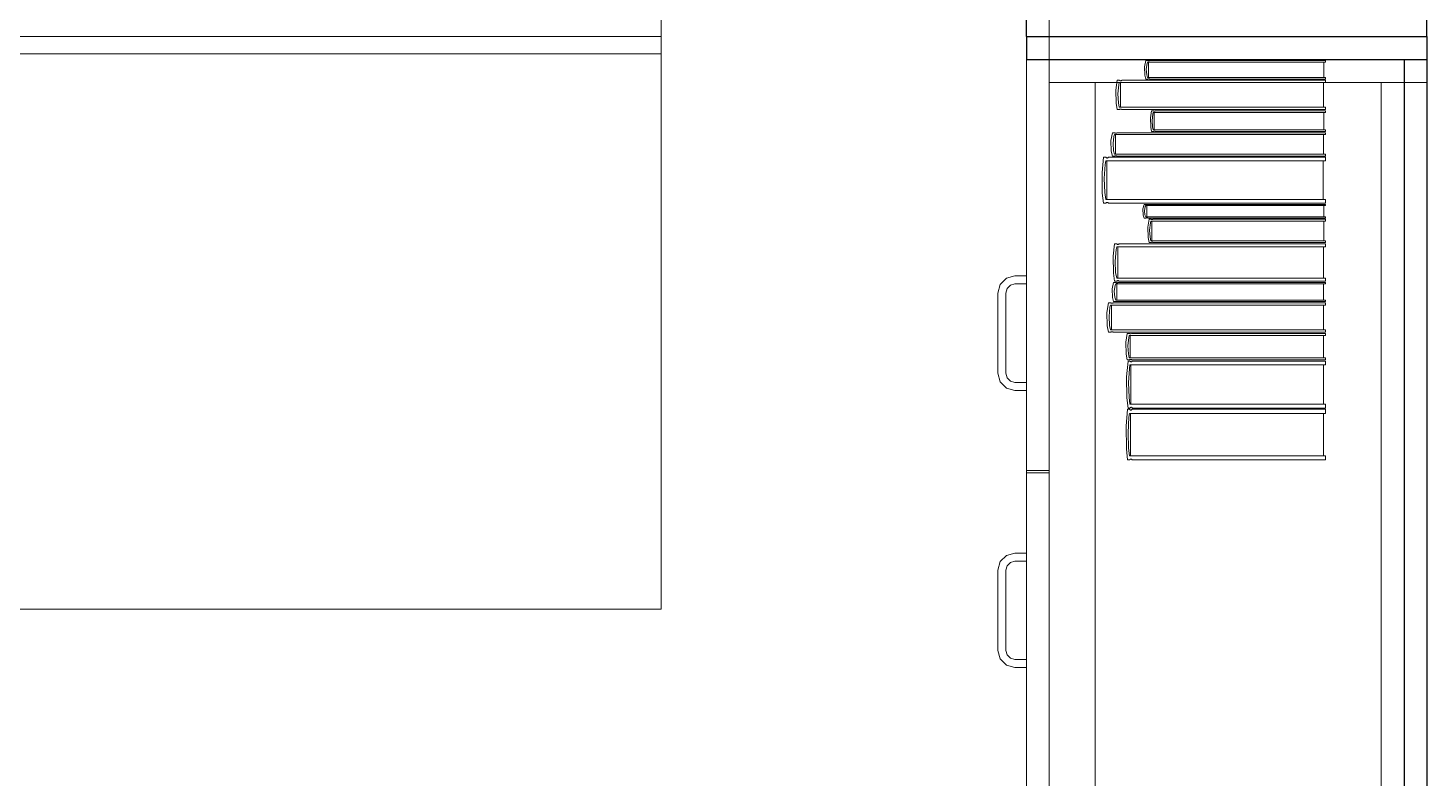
# Model space of a CAD drawing. Header units: inches. Extents: x -19 to 5698, y -728 to 92.
# Drawn here: x 227.63 to 228.852, y 10.288 to 10.943 of the extents above; entities that cross this region are included whole.
import ezdxf

# ---------------------------------------------------------------- set-up
doc = ezdxf.new("R2010")
doc.units = ezdxf.units.IN
doc.header["$MEASUREMENT"] = 0
doc.set_wipeout_variables(frame=1)
doc.linetypes.add('Wipeout_Contour', pattern=[1, 0, -1])
doc.layers.add('Interior - Mobiliario', color=7, linetype='Continuous')

msp = doc.modelspace()

# ---------------------------------------------------------------- linework, layer by layer
at = {"layer": 'Interior - Mobiliario', "color": 175, "linetype": 'Continuous', "lineweight": 13}
for p, q in [((228.1831, 10.9203), (228.1831, 10.9503)), ((226.8981, 10.9203), (228.1831, 10.9203)), ((228.5221, 9.4553), (228.5221, 10.9153)), ((228.5221, 10.9153), (228.8321, 10.9153)), ((228.6056, 10.9017), (228.6054, 10.9089)), ((228.6069, 10.9069), (228.6073, 10.9019)), ((228.8321, 10.9153), (228.8321, 9.4553)), ((228.5221, 9.4753), (228.5221, 10.8953)), ((228.5221, 10.8953), (228.5621, 10.8953)), ((228.5621, 10.8953), (228.8121, 10.8953)), ((228.5621, 10.8953), (228.5621, 9.4753)), ((228.5803, 10.8886), (228.5815, 10.8972)), ((228.5815, 10.8972), (228.5835, 10.8972)), ((228.5828, 10.8932), (228.582, 10.8853)), ((228.5833, 10.8951), (228.5828, 10.8932)), ((228.7635, 10.8951), (228.5833, 10.8951)), ((228.5835, 10.8972), (228.5836, 10.8971)), ((228.5836, 10.8971), (228.5839, 10.8969)), ((228.5839, 10.8969), (228.5841, 10.8968)), ((228.5841, 10.8968), (228.5844, 10.8968)), ((228.5842, 10.8736), (228.5842, 10.8951)), ((228.5844, 10.8968), (228.5846, 10.8968)), ((228.5846, 10.8968), (228.5849, 10.8968)), ((228.5849, 10.8968), (228.5852, 10.8969)), ((228.5852, 10.8969), (228.5854, 10.8971)), ((228.5854, 10.8971), (228.5855, 10.8972)), ((228.5855, 10.8972), (228.7635, 10.8972)), ((228.6064, 10.8982), (228.6056, 10.9017)), ((228.6081, 10.8982), (228.6064, 10.8982)), ((228.6073, 10.9019), (228.608, 10.8995)), ((228.608, 10.8995), (228.7635, 10.8995)), ((228.6082, 10.8983), (228.6081, 10.8982)), ((228.6084, 10.8984), (228.6082, 10.8983)), ((228.6086, 10.8984), (228.6084, 10.8984)), ((228.6089, 10.8985), (228.6086, 10.8984)), ((228.6091, 10.8985), (228.6089, 10.8985)), ((228.6093, 10.8984), (228.6091, 10.8985)), ((228.6095, 10.8984), (228.6093, 10.8984)), ((228.6097, 10.8983), (228.6095, 10.8984)), ((228.6099, 10.8982), (228.6097, 10.8983)), ((228.7635, 10.8982), (228.6099, 10.8982)), ((228.7617, 10.8951), (228.7617, 10.8736)), ((228.7635, 10.8995), (228.7635, 10.8982)), ((228.7635, 10.8972), (228.7635, 10.8951)), ((228.8121, 9.4753), (228.8121, 10.8953)), ((228.5805, 10.8772), (228.5803, 10.8886)), ((228.582, 10.8853), (228.5825, 10.8774)), ((228.5815, 10.8715), (228.5805, 10.8772)), ((228.5835, 10.8715), (228.5815, 10.8715)), ((228.5825, 10.8774), (228.5833, 10.8736)), ((228.5833, 10.8736), (228.7635, 10.8736)), ((228.5836, 10.8716), (228.5835, 10.8715)), ((228.5838, 10.8718), (228.5836, 10.8716)), ((228.5841, 10.8719), (228.5838, 10.8718)), ((228.5843, 10.872), (228.5841, 10.8719)), ((228.5846, 10.872), (228.5843, 10.872)), ((228.5848, 10.8719), (228.5846, 10.872)), ((228.5851, 10.8718), (228.5848, 10.8719)), ((228.5853, 10.8717), (228.5851, 10.8718)), ((228.5855, 10.8715), (228.5853, 10.8717)), ((228.7635, 10.8715), (228.5855, 10.8715)), ((228.6105, 10.8645), (228.6115, 10.8705)), ((228.6115, 10.8705), (228.6132, 10.8705)), ((228.6126, 10.8677), (228.612, 10.8621)), ((228.613, 10.8691), (228.6126, 10.8677)), ((228.7635, 10.8691), (228.613, 10.8691)), ((228.6132, 10.8705), (228.6133, 10.8704)), ((228.6133, 10.8704), (228.6135, 10.8703)), ((228.6135, 10.8703), (228.6137, 10.8703)), ((228.6137, 10.8703), (228.6139, 10.8702)), ((228.6138, 10.8538), (228.6138, 10.8691)), ((228.6139, 10.8702), (228.6142, 10.8702)), ((228.6142, 10.8702), (228.6144, 10.8703)), ((228.6144, 10.8703), (228.6146, 10.8704)), ((228.6146, 10.8704), (228.6148, 10.8705)), ((228.6148, 10.8705), (228.6149, 10.8705)), ((228.6149, 10.8705), (228.7635, 10.8705)), ((228.762, 10.8691), (228.762, 10.8538)), ((228.7635, 10.8736), (228.7635, 10.8715)), ((228.7635, 10.8705), (228.7635, 10.8691)), ((228.6107, 10.8563), (228.6105, 10.8645)), ((228.6115, 10.8524), (228.6107, 10.8563)), ((228.612, 10.8621), (228.6123, 10.8565)), ((228.6123, 10.8565), (228.613, 10.8538)), ((228.576, 10.8445), (228.5772, 10.8514)), ((228.5762, 10.8354), (228.576, 10.8445)), ((228.5772, 10.8514), (228.5793, 10.8514)), ((228.5785, 10.8482), (228.5778, 10.8419)), ((228.5791, 10.8497), (228.5785, 10.8482)), ((228.7635, 10.8497), (228.5791, 10.8497)), ((228.5793, 10.8514), (228.5794, 10.8512)), ((228.5794, 10.8512), (228.5797, 10.8511)), ((228.5797, 10.8511), (228.5799, 10.851)), ((228.5799, 10.851), (228.5802, 10.851)), ((228.58, 10.8325), (228.58, 10.8497)), ((228.5802, 10.851), (228.5805, 10.851)), ((228.5805, 10.851), (228.5807, 10.8511)), ((228.5807, 10.8511), (228.581, 10.8511)), ((228.581, 10.8511), (228.5812, 10.8513)), ((228.5812, 10.8513), (228.5813, 10.8514)), ((228.5813, 10.8514), (228.7635, 10.8514)), ((228.6132, 10.8524), (228.6115, 10.8524)), ((228.613, 10.8538), (228.7635, 10.8538)), ((228.6133, 10.8524), (228.6132, 10.8524)), ((228.6135, 10.8525), (228.6133, 10.8524)), ((228.6137, 10.8526), (228.6135, 10.8525)), ((228.6139, 10.8527), (228.6137, 10.8526)), ((228.6141, 10.8527), (228.6139, 10.8527)), ((228.6143, 10.8526), (228.6141, 10.8527)), ((228.6145, 10.8526), (228.6143, 10.8526)), ((228.6147, 10.8525), (228.6145, 10.8526)), ((228.6149, 10.8524), (228.6147, 10.8525)), ((228.7635, 10.8524), (228.6149, 10.8524)), ((228.7616, 10.8497), (228.7616, 10.8325)), ((228.7635, 10.8538), (228.7635, 10.8524)), ((228.7635, 10.8514), (228.7635, 10.8497)), ((228.5682, 10.8165), (228.5695, 10.8299)), ((228.5695, 10.8299), (228.5716, 10.8299)), ((228.5716, 10.8299), (228.5717, 10.8297)), ((228.5736, 10.8297), (228.5737, 10.8299)), ((228.5737, 10.8299), (228.7635, 10.8299)), ((228.5772, 10.8309), (228.5762, 10.8354)), ((228.5793, 10.8309), (228.5772, 10.8309)), ((228.5778, 10.8419), (228.5782, 10.8356)), ((228.5782, 10.8356), (228.5791, 10.8325)), ((228.5791, 10.8325), (228.7635, 10.8325)), ((228.5794, 10.831), (228.5793, 10.8309)), ((228.5796, 10.8311), (228.5794, 10.831)), ((228.5799, 10.8312), (228.5796, 10.8311)), ((228.5801, 10.8312), (228.5799, 10.8312)), ((228.5804, 10.8312), (228.5801, 10.8312)), ((228.5807, 10.8312), (228.5804, 10.8312)), ((228.5809, 10.8311), (228.5807, 10.8312)), ((228.5812, 10.831), (228.5809, 10.8311)), ((228.5813, 10.8309), (228.5812, 10.831)), ((228.7635, 10.8309), (228.5813, 10.8309)), ((228.7635, 10.8325), (228.7635, 10.8309)), ((228.7635, 10.8299), (228.7635, 10.8267)), ((228.5708, 10.8237), (228.57, 10.8114)), ((228.5714, 10.8267), (228.5708, 10.8237)), ((228.7635, 10.8267), (228.5714, 10.8267)), ((228.5717, 10.8297), (228.572, 10.8295)), ((228.572, 10.8295), (228.5723, 10.8293)), ((228.5723, 10.8293), (228.5725, 10.8292)), ((228.5724, 10.7931), (228.5724, 10.8267)), ((228.5725, 10.8292), (228.5728, 10.8292)), ((228.5728, 10.8292), (228.5731, 10.8293)), ((228.5731, 10.8293), (228.5734, 10.8295)), ((228.5734, 10.8295), (228.5736, 10.8297)), ((228.7615, 10.8267), (228.7615, 10.7931)), ((228.5684, 10.7986), (228.5682, 10.8165)), ((228.57, 10.8114), (228.5705, 10.7991)), ((228.5695, 10.7898), (228.5684, 10.7986)), ((228.5705, 10.7991), (228.5714, 10.7931)), ((228.5716, 10.7898), (228.5695, 10.7898)), ((228.5714, 10.7931), (228.7635, 10.7931)), ((228.5717, 10.79), (228.5716, 10.7898)), ((228.5719, 10.7902), (228.5717, 10.79)), ((228.5722, 10.7904), (228.5719, 10.7902)), ((228.5725, 10.7905), (228.5722, 10.7904)), ((228.5728, 10.7905), (228.5725, 10.7905)), ((228.573, 10.7904), (228.5728, 10.7905)), ((228.5733, 10.7903), (228.573, 10.7904)), ((228.5736, 10.7901), (228.5733, 10.7903)), ((228.5737, 10.7898), (228.5736, 10.7901)), ((228.7635, 10.7898), (228.5737, 10.7898)), ((228.6038, 10.7848), (228.6049, 10.7888)), ((228.604, 10.7795), (228.6038, 10.7848)), ((228.6049, 10.7888), (228.6066, 10.7888)), ((228.606, 10.787), (228.6053, 10.7833)), ((228.6053, 10.7833), (228.6057, 10.7796)), ((228.6064, 10.7879), (228.606, 10.787)), ((228.7635, 10.7879), (228.6064, 10.7879)), ((228.6066, 10.7888), (228.6067, 10.7888)), ((228.6067, 10.7888), (228.6069, 10.7887)), ((228.6069, 10.7887), (228.6071, 10.7887)), ((228.6071, 10.7887), (228.6074, 10.7886)), ((228.6072, 10.7778), (228.6072, 10.7879)), ((228.6074, 10.7886), (228.6076, 10.7887)), ((228.6076, 10.7887), (228.6078, 10.7887)), ((228.6078, 10.7887), (228.608, 10.7887)), ((228.608, 10.7887), (228.6082, 10.7888)), ((228.6082, 10.7888), (228.6083, 10.7888)), ((228.6083, 10.7888), (228.7635, 10.7888)), ((228.7619, 10.7879), (228.7619, 10.7778)), ((228.7635, 10.7931), (228.7635, 10.7898)), ((228.7635, 10.7888), (228.7635, 10.7879)), ((228.6049, 10.7768), (228.604, 10.7795)), ((228.6066, 10.7768), (228.6049, 10.7768)), ((228.6057, 10.7796), (228.6064, 10.7778)), ((228.6064, 10.7778), (228.7635, 10.7778)), ((228.6067, 10.7769), (228.6066, 10.7768)), ((228.6069, 10.7769), (228.6067, 10.7769)), ((228.6071, 10.777), (228.6069, 10.7769)), ((228.6073, 10.777), (228.6071, 10.777)), ((228.6075, 10.777), (228.6073, 10.777)), ((228.6078, 10.777), (228.6075, 10.777)), ((228.608, 10.7769), (228.6078, 10.777)), ((228.6082, 10.7769), (228.608, 10.7769)), ((228.6083, 10.7768), (228.6082, 10.7769)), ((228.7635, 10.7768), (228.6083, 10.7768)), ((228.6083, 10.769), (228.6094, 10.7758)), ((228.6085, 10.7599), (228.6083, 10.769)), ((228.6094, 10.7758), (228.611, 10.7758)), ((228.6104, 10.7726), (228.6098, 10.7664)), ((228.6109, 10.7742), (228.6104, 10.7726)), ((228.7635, 10.7742), (228.6109, 10.7742)), ((228.611, 10.7758), (228.6112, 10.7757)), ((228.6112, 10.7757), (228.6114, 10.7756)), ((228.6114, 10.7756), (228.6116, 10.7755)), ((228.6116, 10.7755), (228.6118, 10.7755)), ((228.6117, 10.7571), (228.6117, 10.7742)), ((228.6118, 10.7755), (228.612, 10.7755)), ((228.612, 10.7755), (228.6123, 10.7755)), ((228.6123, 10.7755), (228.6125, 10.7756)), ((228.6125, 10.7756), (228.6127, 10.7757)), ((228.6127, 10.7757), (228.6127, 10.7758)), ((228.6127, 10.7758), (228.7635, 10.7758)), ((228.7619, 10.7742), (228.7619, 10.7571)), ((228.7635, 10.7778), (228.7635, 10.7768)), ((228.7635, 10.7758), (228.7635, 10.7742)), ((228.6094, 10.7554), (228.6085, 10.7599)), ((228.6098, 10.7664), (228.6102, 10.7601)), ((228.6102, 10.7601), (228.6109, 10.7571)), ((228.6109, 10.7571), (228.7635, 10.7571)), ((228.7635, 10.7571), (228.7635, 10.7554)), ((228.5779, 10.7435), (228.5791, 10.7544)), ((228.5791, 10.7544), (228.5811, 10.7544)), ((228.5804, 10.7493), (228.5797, 10.7393)), ((228.581, 10.7518), (228.5804, 10.7493)), ((228.7635, 10.7518), (228.581, 10.7518)), ((228.5811, 10.7544), (228.5813, 10.7543)), ((228.5813, 10.7543), (228.5815, 10.7541)), ((228.5815, 10.7541), (228.5818, 10.7539)), ((228.5818, 10.7539), (228.5821, 10.7539)), ((228.5819, 10.7243), (228.5819, 10.7518)), ((228.5821, 10.7539), (228.5823, 10.7539)), ((228.5823, 10.7539), (228.5826, 10.754)), ((228.5826, 10.754), (228.5828, 10.7541)), ((228.5828, 10.7541), (228.5831, 10.7543)), ((228.5831, 10.7543), (228.5832, 10.7544)), ((228.5832, 10.7544), (228.7635, 10.7544)), ((228.611, 10.7554), (228.6094, 10.7554)), ((228.6111, 10.7555), (228.611, 10.7554)), ((228.6113, 10.7556), (228.6111, 10.7555)), ((228.6115, 10.7557), (228.6113, 10.7556)), ((228.6118, 10.7558), (228.6115, 10.7557)), ((228.612, 10.7558), (228.6118, 10.7558)), ((228.6122, 10.7557), (228.612, 10.7558)), ((228.6124, 10.7557), (228.6122, 10.7557)), ((228.6126, 10.7555), (228.6124, 10.7557)), ((228.6127, 10.7554), (228.6126, 10.7555)), ((228.7635, 10.7554), (228.6127, 10.7554)), ((228.7616, 10.7518), (228.7616, 10.7243)), ((228.7635, 10.7544), (228.7635, 10.7518)), ((228.5781, 10.7288), (228.5779, 10.7435)), ((228.5797, 10.7393), (228.5801, 10.7292)), ((228.4791, 10.7188), (228.4846, 10.7243)), ((228.4846, 10.7243), (228.4921, 10.7263)), ((228.4921, 10.7263), (228.5021, 10.7263)), ((228.5021, 10.7263), (228.5021, 10.7193)), ((228.5771, 10.715), (228.5783, 10.7206)), ((228.5791, 10.7216), (228.5781, 10.7288)), ((228.5783, 10.7206), (228.5803, 10.7206)), ((228.5811, 10.7216), (228.5791, 10.7216)), ((228.5801, 10.7292), (228.581, 10.7243)), ((228.5803, 10.7206), (228.5805, 10.7205)), ((228.5805, 10.7205), (228.5807, 10.7204)), ((228.5807, 10.7204), (228.581, 10.7204)), ((228.581, 10.7243), (228.7635, 10.7243)), ((228.581, 10.7204), (228.5813, 10.7204)), ((228.5812, 10.7218), (228.5811, 10.7216)), ((228.5815, 10.722), (228.5812, 10.7218)), ((228.5813, 10.7204), (228.5815, 10.7204)), ((228.5817, 10.7221), (228.5815, 10.722)), ((228.5815, 10.7204), (228.5818, 10.7204)), ((228.582, 10.7222), (228.5817, 10.7221)), ((228.5818, 10.7204), (228.582, 10.7205)), ((228.5823, 10.7222), (228.582, 10.7222)), ((228.582, 10.7205), (228.5823, 10.7206)), ((228.5825, 10.7221), (228.5823, 10.7222)), ((228.5823, 10.7206), (228.5824, 10.7206)), ((228.5824, 10.7206), (228.7635, 10.7206)), ((228.5828, 10.722), (228.5825, 10.7221)), ((228.583, 10.7218), (228.5828, 10.722)), ((228.5832, 10.7216), (228.583, 10.7218)), ((228.7635, 10.7216), (228.5832, 10.7216)), ((228.7635, 10.7243), (228.7635, 10.7216)), ((228.7635, 10.7206), (228.7635, 10.7193)), ((228.4771, 10.7113), (228.4791, 10.7188)), ((228.4771, 10.6413), (228.4771, 10.7113)), ((228.4852, 10.7153), (228.4841, 10.7113)), ((228.4841, 10.7113), (228.4841, 10.6413)), ((228.4881, 10.7182), (228.4852, 10.7153)), ((228.4921, 10.7193), (228.4881, 10.7182)), ((228.5021, 10.7193), (228.4921, 10.7193)), ((228.5773, 10.7075), (228.5771, 10.715)), ((228.5796, 10.718), (228.5789, 10.7129)), ((228.5789, 10.7129), (228.5793, 10.7077)), ((228.5793, 10.7077), (228.5802, 10.7052)), ((228.5802, 10.7193), (228.5796, 10.718)), ((228.7635, 10.7193), (228.5802, 10.7193)), ((228.5811, 10.7052), (228.5811, 10.7193)), ((228.7616, 10.7193), (228.7616, 10.7052)), ((228.5725, 10.6943), (228.5738, 10.7029)), ((228.5738, 10.7029), (228.5758, 10.7029)), ((228.5751, 10.6989), (228.5743, 10.691)), ((228.5757, 10.7008), (228.5751, 10.6989)), ((228.7635, 10.7008), (228.5757, 10.7008)), ((228.5758, 10.7029), (228.576, 10.7027)), ((228.576, 10.7027), (228.5762, 10.7026)), ((228.5762, 10.7026), (228.5765, 10.7025)), ((228.5765, 10.7025), (228.5768, 10.7024)), ((228.5766, 10.6792), (228.5766, 10.7008)), ((228.5768, 10.7024), (228.5771, 10.7024)), ((228.5771, 10.7024), (228.5773, 10.7025)), ((228.5783, 10.7039), (228.5773, 10.7075)), ((228.5773, 10.7025), (228.5776, 10.7026)), ((228.5776, 10.7026), (228.5778, 10.7028)), ((228.5778, 10.7028), (228.5779, 10.7029)), ((228.5779, 10.7029), (228.7635, 10.7029)), ((228.5803, 10.7039), (228.5783, 10.7039)), ((228.5802, 10.7052), (228.7635, 10.7052)), ((228.5804, 10.7039), (228.5803, 10.7039)), ((228.5807, 10.704), (228.5804, 10.7039)), ((228.5809, 10.7041), (228.5807, 10.704)), ((228.5812, 10.7041), (228.5809, 10.7041)), ((228.5815, 10.7041), (228.5812, 10.7041)), ((228.5817, 10.7041), (228.5815, 10.7041)), ((228.582, 10.7041), (228.5817, 10.7041)), ((228.5822, 10.704), (228.582, 10.7041)), ((228.5824, 10.7039), (228.5822, 10.704)), ((228.7635, 10.7039), (228.5824, 10.7039)), ((228.7616, 10.7008), (228.7616, 10.6792)), ((228.7635, 10.7052), (228.7635, 10.7039)), ((228.7635, 10.7029), (228.7635, 10.7008)), ((228.5727, 10.6828), (228.5725, 10.6943)), ((228.5743, 10.691), (228.5748, 10.683)), ((228.5738, 10.6771), (228.5727, 10.6828)), ((228.5758, 10.6771), (228.5738, 10.6771)), ((228.5748, 10.683), (228.5757, 10.6792)), ((228.5757, 10.6792), (228.7635, 10.6792)), ((228.5759, 10.6772), (228.5758, 10.6771)), ((228.5762, 10.6774), (228.5759, 10.6772)), ((228.5764, 10.6775), (228.5762, 10.6774)), ((228.5767, 10.6776), (228.5764, 10.6775)), ((228.577, 10.6776), (228.5767, 10.6776)), ((228.5773, 10.6775), (228.577, 10.6776)), ((228.5775, 10.6774), (228.5773, 10.6775)), ((228.5778, 10.6773), (228.5775, 10.6774)), ((228.5779, 10.6771), (228.5778, 10.6773)), ((228.7635, 10.6771), (228.5779, 10.6771)), ((228.5891, 10.6684), (228.5903, 10.6761)), ((228.5903, 10.6761), (228.5922, 10.6761)), ((228.5915, 10.6725), (228.5908, 10.6654)), ((228.592, 10.6743), (228.5915, 10.6725)), ((228.7635, 10.6743), (228.592, 10.6743)), ((228.5922, 10.6761), (228.5923, 10.676)), ((228.5923, 10.676), (228.5925, 10.6759)), ((228.5925, 10.6759), (228.5928, 10.6758)), ((228.5928, 10.6758), (228.593, 10.6757)), ((228.5929, 10.6549), (228.5929, 10.6743)), ((228.593, 10.6757), (228.5933, 10.6757)), ((228.5933, 10.6757), (228.5935, 10.6758)), ((228.5935, 10.6758), (228.5938, 10.6759)), ((228.5938, 10.6759), (228.594, 10.676)), ((228.594, 10.676), (228.5941, 10.6761)), ((228.5941, 10.6761), (228.7635, 10.6761)), ((228.7617, 10.6743), (228.7617, 10.6549)), ((228.7635, 10.6792), (228.7635, 10.6771)), ((228.7635, 10.6761), (228.7635, 10.6743)), ((228.5893, 10.6581), (228.5891, 10.6684)), ((228.5908, 10.6654), (228.5912, 10.6583)), ((228.5903, 10.653), (228.5893, 10.6581)), ((228.5897, 10.6383), (228.5909, 10.652)), ((228.5922, 10.653), (228.5903, 10.653)), ((228.5909, 10.652), (228.5927, 10.652)), ((228.5912, 10.6583), (228.592, 10.6549)), ((228.592, 10.6549), (228.7635, 10.6549)), ((228.5926, 10.6487), (228.5921, 10.6456)), ((228.5923, 10.6531), (228.5922, 10.653)), ((228.5925, 10.6533), (228.5923, 10.6531)), ((228.5927, 10.6534), (228.5925, 10.6533)), ((228.7635, 10.6487), (228.5926, 10.6487)), ((228.593, 10.6534), (228.5927, 10.6534)), ((228.5927, 10.652), (228.5929, 10.6518)), ((228.5929, 10.6518), (228.5931, 10.6516)), ((228.5932, 10.6534), (228.593, 10.6534)), ((228.5931, 10.6516), (228.5933, 10.6514)), ((228.5935, 10.6534), (228.5932, 10.6534)), ((228.5933, 10.6514), (228.5936, 10.6513)), ((228.5934, 10.6142), (228.5934, 10.6487)), ((228.5937, 10.6533), (228.5935, 10.6534)), ((228.5936, 10.6513), (228.5938, 10.6514)), ((228.5939, 10.6532), (228.5937, 10.6533)), ((228.5938, 10.6514), (228.5941, 10.6515)), ((228.5941, 10.653), (228.5939, 10.6532)), ((228.7635, 10.653), (228.5941, 10.653)), ((228.5941, 10.6515), (228.5943, 10.6516)), ((228.5943, 10.6516), (228.5946, 10.6519)), ((228.5946, 10.6519), (228.5946, 10.652)), ((228.5946, 10.652), (228.7635, 10.652)), ((228.7618, 10.6487), (228.7618, 10.6142)), ((228.7635, 10.6549), (228.7635, 10.653)), ((228.7635, 10.652), (228.7635, 10.6487)), ((228.4791, 10.6338), (228.4771, 10.6413)), ((228.4841, 10.6413), (228.4852, 10.6373)), ((228.4852, 10.6373), (228.4881, 10.6344)), ((228.4881, 10.6344), (228.4921, 10.6333)), ((228.5899, 10.6199), (228.5897, 10.6383)), ((228.5921, 10.6456), (228.5914, 10.633)), ((228.4846, 10.6283), (228.4791, 10.6338)), ((228.4921, 10.6263), (228.4846, 10.6283)), ((228.4921, 10.6333), (228.5021, 10.6333)), ((228.5021, 10.6263), (228.4921, 10.6263)), ((228.5021, 10.6333), (228.5021, 10.6263)), ((228.5914, 10.633), (228.5918, 10.6203)), ((228.5894, 10.5951), (228.5905, 10.6099)), ((228.5909, 10.6109), (228.5899, 10.6199)), ((228.5905, 10.6099), (228.5924, 10.6099)), ((228.5927, 10.6109), (228.5909, 10.6109)), ((228.5918, 10.6203), (228.5926, 10.6142)), ((228.5924, 10.6099), (228.5925, 10.6096)), ((228.5926, 10.6142), (228.7635, 10.6142)), ((228.5928, 10.611), (228.5927, 10.6109)), ((228.5931, 10.6113), (228.5928, 10.611)), ((228.5933, 10.6115), (228.5931, 10.6113)), ((228.5935, 10.6116), (228.5933, 10.6115)), ((228.5938, 10.6116), (228.5935, 10.6116)), ((228.594, 10.6115), (228.5938, 10.6116)), ((228.5943, 10.6113), (228.594, 10.6115)), ((228.5942, 10.6097), (228.5943, 10.6099)), ((228.5945, 10.6111), (228.5943, 10.6113)), ((228.5943, 10.6099), (228.7635, 10.6099)), ((228.5946, 10.6109), (228.5945, 10.6111)), ((228.7635, 10.6109), (228.5946, 10.6109)), ((228.7635, 10.6142), (228.7635, 10.6109)), ((228.7635, 10.6099), (228.7635, 10.6063)), ((228.5917, 10.603), (228.591, 10.5894)), ((228.5922, 10.6063), (228.5917, 10.603)), ((228.7635, 10.6063), (228.5922, 10.6063)), ((228.5925, 10.6096), (228.5928, 10.6094)), ((228.5928, 10.6094), (228.593, 10.6092)), ((228.593, 10.6092), (228.5933, 10.6091)), ((228.5931, 10.5692), (228.5931, 10.6063)), ((228.5933, 10.6091), (228.5935, 10.6091)), ((228.5935, 10.6091), (228.5938, 10.6092)), ((228.5938, 10.6092), (228.594, 10.6094)), ((228.594, 10.6094), (228.5942, 10.6097)), ((228.7617, 10.6063), (228.7617, 10.5692)), ((228.5896, 10.5754), (228.5894, 10.5951)), ((228.591, 10.5894), (228.5914, 10.5758)), ((228.5905, 10.5657), (228.5896, 10.5754)), ((228.5914, 10.5758), (228.5922, 10.5692)), ((228.5924, 10.5657), (228.5905, 10.5657)), ((228.5922, 10.5692), (228.7635, 10.5692)), ((228.5925, 10.5659), (228.5924, 10.5657)), ((228.5927, 10.5661), (228.5925, 10.5659)), ((228.5929, 10.5663), (228.5927, 10.5661)), ((228.5932, 10.5664), (228.5929, 10.5663)), ((228.5935, 10.5664), (228.5932, 10.5664)), ((228.5937, 10.5663), (228.5935, 10.5664)), ((228.5939, 10.5662), (228.5937, 10.5663)), ((228.5942, 10.5659), (228.5939, 10.5662)), ((228.5943, 10.5657), (228.5942, 10.5659)), ((228.7635, 10.5657), (228.5943, 10.5657)), ((228.7635, 10.5692), (228.7635, 10.5657)), ((228.5021, 10.5563), (228.5221, 10.5563)), ((228.5021, 10.1953), (228.5021, 10.5543)), ((228.5021, 10.5543), (228.5221, 10.5543)), ((228.5221, 10.1953), (228.5221, 10.5543)), ((228.4791, 10.4768), (228.4771, 10.4693)), ((228.4846, 10.4823), (228.4791, 10.4768)), ((228.4921, 10.4843), (228.4846, 10.4823)), ((228.4852, 10.4733), (228.4881, 10.4762)), ((228.4881, 10.4762), (228.4921, 10.4773)), ((228.5021, 10.4843), (228.4921, 10.4843)), ((228.4921, 10.4773), (228.5021, 10.4773)), ((228.5021, 10.4773), (228.5021, 10.4843)), ((228.4771, 10.4693), (228.4771, 10.3993)), ((228.4841, 10.4693), (228.4852, 10.4733)), ((228.4841, 10.3993), (228.4841, 10.4693)), ((228.4771, 10.3993), (228.4791, 10.3918)), ((228.4791, 10.3918), (228.4846, 10.3863)), ((228.4852, 10.3953), (228.4841, 10.3993)), ((228.4881, 10.3924), (228.4852, 10.3953)), ((228.4921, 10.3913), (228.4881, 10.3924)), ((228.5021, 10.3913), (228.4921, 10.3913)), ((228.5021, 10.3843), (228.5021, 10.3913)), ((228.4846, 10.3863), (228.4921, 10.3843)), ((228.4921, 10.3843), (228.5021, 10.3843))]:
    msp.add_line(p, q, dxfattribs=at)
at = {"layer": 'Interior - Mobiliario', "color": 175, "linetype": 'Continuous', "lineweight": 13, "flags": 128}
for points in [[(226.8831, 10.9353), (226.8831, 12.4353), (227.4831, 12.4353), (227.4831, 11.4353), (228.1831, 11.4353), (228.1831, 10.9353)], [(226.8831, 10.9353), (226.8831, 9.4353), (227.4831, 9.4353), (227.4831, 10.4353), (228.1831, 10.4353), (228.1831, 10.9353)]]:
    msp.add_lwpolyline(points, close=True, dxfattribs=at)

# ---------------------------------------------------------------- wipeouts: each hides what was drawn before it
at = {"color": 254, "linetype": 'Wipeout_Contour', "lineweight": 0, "ltscale": 6607.325937}
msp.add_wipeout([(228.5021, 10.9553), (228.5021, 10.9353), (228.8521, 10.9353), (228.8521, 10.9553)], dxfattribs=at).dxf.layer = 'Interior - Mobiliario'

# ---------------------------------------------------------------- next in the draw order: linework, layer by layer
at = {"layer": 'Interior - Mobiliario', "color": 175, "linetype": 'Continuous', "lineweight": 13}
for p, q in [((228.5021, 10.9353), (228.5021, 12.4353)), ((228.8521, 12.4353), (228.8521, 10.9353)), ((228.5221, 10.9753), (228.5221, 10.9353)), ((228.8521, 10.9353), (228.8521, 10.9753)), ((228.5021, 10.9553), (228.5021, 10.9353)), ((228.8521, 10.9353), (228.8521, 10.9553)), ((228.5021, 10.9353), (228.8521, 10.9353)), ((228.8521, 10.9353), (228.5021, 10.9353)), ((228.5221, 10.9353), (228.8521, 10.9353))]:
    msp.add_line(p, q, dxfattribs=at)
at = {"layer": 'Interior - Mobiliario', "color": 175, "linetype": 'Continuous', "lineweight": 30}
for p, q in [((228.5021, 10.9353), (228.5021, 10.9553)), ((228.8521, 10.9353), (228.8521, 10.9553)), ((228.5021, 10.9353), (228.8521, 10.9353))]:
    msp.add_line(p, q, dxfattribs=at)

# ---------------------------------------------------------------- next in the draw order: wipeouts: each hides what was drawn before it
at = {"color": 254, "linetype": 'Wipeout_Contour', "lineweight": 0, "ltscale": 6607.967121}
msp.add_wipeout([(228.8321, 9.4553), (228.8521, 9.4553), (228.8521, 10.9153), (228.8321, 10.9153)], dxfattribs=at).dxf.layer = 'Interior - Mobiliario'

# ---------------------------------------------------------------- next in the draw order: linework, layer by layer
at = {"layer": 'Interior - Mobiliario', "color": 175, "linetype": 'Continuous', "lineweight": 30}
for p, q in [((228.8321, 10.9153), (228.8521, 10.9153)), ((228.8321, 10.9153), (228.8321, 9.4553)), ((228.8521, 10.9153), (228.8521, 9.4553))]:
    msp.add_line(p, q, dxfattribs=at)
at = {"layer": 'Interior - Mobiliario', "color": 175, "linetype": 'Continuous', "lineweight": 13}
for p, q in [((228.8321, 9.4553), (228.8321, 10.9153)), ((228.8321, 10.9153), (228.8521, 10.9153)), ((228.8521, 10.9153), (228.8521, 9.4553)), ((228.8121, 10.8953), (228.8521, 10.8953)), ((228.8521, 10.8953), (228.8521, 9.4753))]:
    msp.add_line(p, q, dxfattribs=at)

# ---------------------------------------------------------------- next in the draw order: wipeouts: each hides what was drawn before it
at = {"color": 254, "linetype": 'Wipeout_Contour', "lineweight": 0, "ltscale": 6607.325408}
msp.add_wipeout([(228.5021, 10.9153), (228.8521, 10.9153), (228.8521, 10.9353), (228.5021, 10.9353)], dxfattribs=at).dxf.layer = 'Interior - Mobiliario'

# ---------------------------------------------------------------- next in the draw order: linework, layer by layer
at = {"layer": 'Interior - Mobiliario', "color": 175, "linetype": 'Continuous', "lineweight": 30}
for p, q in [((228.5021, 10.9353), (228.8521, 10.9353)), ((228.5021, 10.9353), (228.5021, 10.9153)), ((228.8521, 10.9353), (228.8521, 10.9153)), ((228.5021, 10.9153), (228.8521, 10.9153))]:
    msp.add_line(p, q, dxfattribs=at)
at = {"layer": 'Interior - Mobiliario', "color": 175, "linetype": 'Continuous', "lineweight": 13}
for p, q in [((228.5021, 10.9153), (228.5021, 10.9353)), ((228.5021, 10.9353), (228.8521, 10.9353)), ((228.5021, 10.9353), (228.5021, 9.4353)), ((228.8521, 10.9353), (228.5021, 10.9353)), ((228.5221, 10.8953), (228.5221, 10.9353)), ((228.5221, 10.9353), (228.8521, 10.9353)), ((228.8521, 10.9353), (228.8521, 10.9153)), ((228.8521, 10.9353), (228.8521, 10.8953)), ((228.8521, 9.4353), (228.8521, 10.9353)), ((228.8521, 10.9153), (228.5021, 10.9153)), ((228.5021, 9.4553), (228.5021, 10.9153)), ((228.5021, 10.9153), (228.8521, 10.9153)), ((228.5021, 9.4553), (228.5021, 10.9153)), ((228.5021, 10.9153), (228.8321, 10.9153)), ((228.5021, 10.9153), (228.5021, 10.5563)), ((228.5021, 10.9153), (228.5221, 10.9153)), ((228.5221, 9.4553), (228.5221, 10.9153)), ((228.5221, 10.9153), (228.8321, 10.9153)), ((228.5221, 9.4553), (228.5221, 10.9153)), ((228.5221, 10.9153), (228.8321, 10.9153)), ((228.5221, 10.9153), (228.5221, 10.5563)), ((228.6054, 10.9089), (228.6064, 10.9143)), ((228.6064, 10.9143), (228.6081, 10.9143)), ((228.6075, 10.9118), (228.6069, 10.9069)), ((228.608, 10.913), (228.6075, 10.9118)), ((228.7635, 10.913), (228.608, 10.913)), ((228.6081, 10.9143), (228.6083, 10.9142)), ((228.6083, 10.9142), (228.6085, 10.9141)), ((228.6085, 10.9141), (228.6087, 10.9141)), ((228.6087, 10.9141), (228.6089, 10.914)), ((228.6088, 10.8995), (228.6088, 10.913)), ((228.6089, 10.914), (228.6091, 10.9141)), ((228.6091, 10.9141), (228.6094, 10.9141)), ((228.6094, 10.9141), (228.6096, 10.9142)), ((228.6096, 10.9142), (228.6098, 10.9143)), ((228.6098, 10.9143), (228.6099, 10.9143)), ((228.6099, 10.9143), (228.7635, 10.9143)), ((228.7619, 10.913), (228.7619, 10.8995)), ((228.7635, 10.9143), (228.7635, 10.913)), ((228.8321, 10.9153), (228.8321, 9.4553)), ((228.8321, 10.9153), (228.8321, 9.4553)), ((228.8321, 10.9153), (228.8321, 9.4553)), ((228.8521, 10.9153), (228.8521, 9.4553))]:
    msp.add_line(p, q, dxfattribs=at)

doc.saveas('drawing.dxf')
